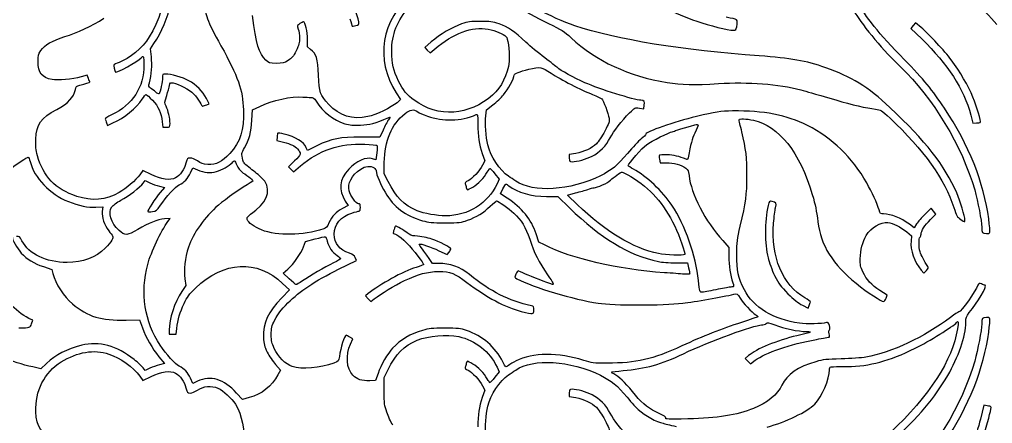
# Model space of a CAD drawing. Extents: x 6.8 to 53.1, y 2.5 to 44.2.
# Drawn here: x 22.37 to 29.86, y 22.23 to 25.34 of the extents above; entities that cross this region are included whole.
import ezdxf

# ---------------------------------------------------------------- set-up
doc = ezdxf.new("R2010")
doc.units = 0
doc.layers.add('Layer_1', color=7, linetype='CONTINUOUS')

msp = doc.modelspace()

# ---------------------------------------------------------------- linework, layer by layer
at = {"layer": 'Layer_1', "color": 1}
for p, q in [((29.264503, 25.315068), (29.246553, 25.292811)), ((29.306146, 25.279169), (29.264503, 25.315068)), ((29.246553, 25.292811), (29.228603, 25.269835)), ((29.228603, 25.269835), (29.31189, 25.190138)), ((29.246553, 25.292811), (29.246553, 25.292811)), ((24.583213, 25.129109), (24.583931, 25.187984)), ((25.536703, 25.167881), (25.486444, 25.125519)), ((23.375555, 25.114749), (23.402839, 25.155675)), ((23.382735, 25.052284), (23.375555, 25.114749)), ((24.608343, 25.109723), (24.583213, 25.129109)), ((25.486444, 25.125519), (25.506547, 25.104698)), ((25.506547, 25.104698), (25.527369, 25.083876)), ((25.527369, 25.083876), (25.590552, 25.134853)), ((22.888041, 24.911558), (22.841371, 24.898635)), ((22.898092, 24.886429), (22.888041, 24.911558)), ((23.827888, 24.690418), (23.806349, 24.732779)), ((24.608343, 24.740677), (24.608343, 24.740677)), ((25.266739, 24.776576), (25.301202, 24.723445)), ((25.301202, 24.723445), (25.273919, 24.699752)), ((23.808503, 24.683238), (23.827888, 24.690418)), ((24.156727, 24.56477), (24.161753, 24.643748)), ((24.161753, 24.643748), (24.216321, 24.670314)), ((25.956008, 24.598515), (25.961034, 24.645902)), ((25.961034, 24.645902), (26.011294, 24.683238)), ((27.138537, 24.658108), (27.171564, 24.653082)), ((27.171564, 24.653082), (27.17659, 24.680366)), ((25.433312, 24.628671), (25.433312, 24.628671)), ((29.689552, 24.604259), (29.706066, 24.54323)), ((23.037382, 24.545384), (23.044562, 24.52528)), ((23.044562, 24.52528), (23.086206, 24.543948)), ((23.46674, 24.553282), (23.471048, 24.51092)), ((23.471048, 24.51092), (23.498331, 24.51092)), ((25.165502, 24.489381), (25.140373, 24.435532)), ((27.590152, 24.525998), (27.590152, 24.525998)), ((29.706066, 24.54323), (29.732632, 24.543948)), ((24.350585, 24.43625), (24.348431, 24.408966)), ((25.140373, 24.435532), (24.998929, 24.435532)), ((24.348431, 24.408966), (24.400126, 24.396042)), ((24.583213, 24.332859), (24.574597, 24.352963)), ((24.65573, 24.368041), (24.583213, 24.332859)), ((25.110935, 24.26106), (25.085806, 24.26824)), ((25.117397, 24.314909), (25.110935, 24.26106)), ((25.929443, 24.307729), (25.948829, 24.251008)), ((26.648868, 24.309165), (26.599327, 24.30055)), ((26.599327, 24.30055), (26.599327, 24.272548)), ((27.293622, 24.26465), (27.29793, 24.238085)), ((22.449349, 24.247418), (22.449349, 24.247418)), ((23.683573, 24.159824), (23.702958, 24.199313)), ((23.702958, 24.199313), (23.737422, 24.183517)), ((24.043285, 24.214391), (24.043285, 24.214391)), ((24.484849, 24.251726), (24.438179, 24.206493)), ((24.438179, 24.206493), (24.456847, 24.187107)), ((24.476233, 24.167004), (24.5308, 24.213673)), ((25.097293, 24.197877), (25.097293, 24.197877)), ((25.174836, 24.152644), (25.175554, 24.240238)), ((25.948829, 24.251008), (25.931597, 24.217981)), ((27.29793, 24.238085), (27.347472, 24.238085)), ((23.317398, 24.177773), (23.292986, 24.144028)), ((23.382017, 24.146182), (23.317398, 24.177773)), ((24.456847, 24.187107), (24.476233, 24.167004)), ((25.204992, 24.093051), (25.174836, 24.152644)), ((26.026371, 24.152644), (26.059399, 24.111)), ((27.072482, 24.130386), (27.072482, 24.130386)), ((23.319552, 24.080845), (23.333912, 24.100231)), ((23.333912, 24.100231), (23.371247, 24.082999)), ((23.4452, 24.056433), (23.482536, 24.047099)), ((23.482536, 24.047099), (23.450226, 24.008328)), ((26.059399, 24.111), (26.043603, 24.075819)), ((26.133352, 24.059305), (26.133352, 24.059305)), ((26.070169, 23.998276), (26.088836, 24.035612)), ((26.121146, 23.965249), (26.070169, 23.998276)), ((26.424137, 23.978172), (26.511014, 23.977454)), ((26.511014, 23.977454), (26.600045, 23.890578)), ((26.584249, 23.988942), (26.647432, 24.005456)), ((26.661792, 23.914271), (26.584249, 23.988942)), ((22.955531, 23.894886), (23.007945, 23.89704)), ((23.007945, 23.89704), (23.004355, 23.86114)), ((24.896974, 23.908527), (24.853895, 23.885552)), ((24.875435, 23.942273), (24.896974, 23.908527)), ((28.129362, 23.908527), (28.129362, 23.908527)), ((29.382971, 23.887706), (29.33702, 23.841754)), ((29.377945, 23.799393), (29.419588, 23.841036)), ((29.401639, 23.864012), (29.382971, 23.887706)), ((29.419588, 23.841036), (29.401639, 23.864012)), ((23.528487, 23.809445), (23.483972, 23.805137)), ((23.510537, 23.785033), (23.528487, 23.809445)), ((29.254451, 23.73621), (29.217833, 23.763494)), ((29.272401, 23.766366), (29.254451, 23.73621)), ((25.250225, 23.723286), (25.250225, 23.723286)), ((26.364544, 23.627076), (26.343723, 23.690259)), ((29.196294, 23.705337), (29.233629, 23.674463)), ((29.233629, 23.674463), (29.229321, 23.634974)), ((24.553776, 23.591176), (24.569571, 23.632102)), ((24.569571, 23.632102), (24.642088, 23.650769)), ((24.736145, 23.633538), (24.736145, 23.633538)), ((26.408342, 23.604818), (26.364544, 23.627076)), ((27.779701, 23.637846), (27.827088, 23.585432)), ((25.596296, 23.560303), (25.659479, 23.530147)), ((25.659479, 23.530147), (25.673839, 23.549533)), ((27.827088, 23.585432), (27.827088, 23.517941)), ((24.823739, 23.417423), (24.960875, 23.485632)), ((24.960875, 23.485632), (24.951542, 23.507172)), ((25.546037, 23.462656), (25.525933, 23.49353)), ((25.59127, 23.462656), (25.546037, 23.462656)), ((27.41927, 23.466964), (27.509737, 23.466964)), ((27.509737, 23.466964), (27.517635, 23.427475)), ((22.55274, 23.437527), (22.617359, 23.415269)), ((22.617359, 23.415269), (22.625256, 23.383677)), ((24.397972, 23.387985), (24.433153, 23.418859)), ((24.443923, 23.344188), (24.397972, 23.387985)), ((29.306864, 23.410961), (29.326968, 23.387267)), ((29.326968, 23.387267), (29.347072, 23.407371)), ((23.648391, 23.291775), (23.6168, 23.245823)), ((23.640493, 23.344906), (23.648391, 23.291775)), ((24.392228, 23.309006), (24.446077, 23.258029)), ((24.446077, 23.258029), (24.385766, 23.197)), ((25.05206, 23.230028), (25.03052, 23.212796)), ((29.046234, 23.217104), (28.990231, 23.253721)), ((29.0369, 23.194128), (29.046234, 23.217104)), ((25.03052, 23.212796), (25.051342, 23.190538)), ((25.051342, 23.190538), (25.072164, 23.168999)), ((25.072164, 23.168999), (25.098011, 23.189102)), ((28.392864, 23.140997), (28.437379, 23.117303)), ((28.437379, 23.117303), (28.444559, 23.137407)), ((22.470171, 23.024683), (22.440015, 23.039761)), ((22.460837, 22.998117), (22.470171, 23.024683)), ((23.187442, 23.026119), (23.290114, 23.028273)), ((23.290114, 23.028273), (23.313808, 22.966526)), ((23.519153, 22.949294), (23.519153, 22.916984)), ((23.519153, 22.916984), (23.547155, 22.916984)), ((23.547155, 22.916984), (23.574438, 22.916984)), ((23.574438, 22.916984), (23.579464, 22.962218)), ((29.586162, 22.958628), (29.586162, 22.958628)), ((24.932874, 22.881803), (24.909898, 22.895445)), ((24.914206, 22.840878), (24.932874, 22.881803)), ((25.747792, 22.899035), (25.747792, 22.899035)), ((22.576433, 22.692972), (22.532636, 22.652046)), ((23.05605, 22.764771), (23.05605, 22.764771)), ((23.440892, 22.743231), (23.482536, 22.691536)), ((27.977866, 22.752565), (27.952736, 22.731743)), ((27.952736, 22.731743), (27.97284, 22.710203)), ((27.97284, 22.710203), (27.993662, 22.688664)), ((27.993662, 22.688664), (28.030279, 22.716665)), ((22.532636, 22.652046), (22.470171, 22.665688)), ((23.333912, 22.638405), (23.319552, 22.658508)), ((23.371247, 22.655636), (23.333912, 22.638405)), ((23.482536, 22.691536), (23.4452, 22.681484)), ((24.338379, 22.684356), (24.376432, 22.641994)), ((24.376432, 22.641994), (24.356328, 22.604659)), ((25.174118, 22.584555), (25.204274, 22.644866)), ((26.059399, 22.627635), (26.026371, 22.585991)), ((26.043603, 22.662816), (26.059399, 22.627635)), ((23.292986, 22.594607), (23.317398, 22.560862)), ((23.317398, 22.560862), (23.382017, 22.592453)), ((23.702958, 22.539322), (23.683573, 22.578811)), ((23.737422, 22.555118), (23.702958, 22.539322)), ((25.108781, 22.56158), (25.064266, 22.559426)), ((25.127449, 22.616147), (25.108781, 22.56158)), ((25.174118, 22.479729), (25.174118, 22.584555)), ((25.948829, 22.487627), (25.929443, 22.430906)), ((25.931597, 22.520654), (25.948829, 22.487627)), ((24.082775, 22.415828), (24.038259, 22.464651)), ((24.136624, 22.42947), (24.082775, 22.415828)), ((26.599327, 22.466087), (26.599327, 22.438086)), ((26.599327, 22.438086), (26.648868, 22.42947)), ((29.789353, 22.371313), (29.762787, 22.262896)), ((29.815201, 22.367005), (29.789353, 22.371313)), ((29.762787, 22.262896), (29.762787, 22.262896))]:
    msp.add_line(p, q, dxfattribs=at)
for points in [[(23.458124, 26.352563), (23.550027, 25.845662), (23.518435, 25.442152), (23.366939, 25.206652)], [(23.402839, 25.155675), (23.524179, 25.333736), (23.57731, 25.576416), (23.567258, 25.90023)], [(26.642406, 25.291375), (26.467217, 25.349532), (26.206587, 25.490976), (26.043603, 25.615188)], [(24.978107, 25.322248), (24.972363, 25.376815), (24.912052, 25.521131), (24.868255, 25.58575)], [(25.390951, 25.538363), (25.152579, 25.33948), (25.102319, 25.030745), (25.266739, 24.776576)], [(25.951701, 25.611598), (26.095298, 25.495284), (26.24105, 25.405535), (26.439215, 25.310042)], [(27.068174, 25.58575), (27.241927, 25.470154), (27.408501, 25.386149), (27.580818, 25.326556)], [(29.500003, 25.612316), (29.640729, 25.546261), (29.782891, 25.432101), (29.889153, 25.300709)], [(23.791989, 25.478052), (23.791989, 25.382559), (23.810657, 25.3323), (23.918355, 25.138443)], [(29.177626, 25.031463), (28.980897, 25.231782), (28.873917, 25.366046), (28.820785, 25.47518)], [(25.232275, 25.092492), (25.232993, 25.228192), (25.273919, 25.330864), (25.370129, 25.438563)], [(28.79781, 25.391893), (28.862429, 25.284195), (29.02254, 25.093928), (29.151778, 24.972588)], [(22.717159, 25.208088), (22.811934, 25.237526), (22.926094, 25.292093), (23.017997, 25.35025)], [(24.26299, 25.027155), (24.211295, 25.077414), (24.189037, 25.152803), (24.161753, 25.370354)], [(24.554493, 25.322248), (24.551622, 25.322248), (24.539416, 25.315786), (24.526492, 25.308606)], [(24.583931, 25.187984), (24.584649, 25.243269), (24.566699, 25.322248), (24.554493, 25.322248)], [(24.911334, 25.344506), (24.919232, 25.315068), (24.92713, 25.290657), (24.927848, 25.289221)], [(24.955131, 25.292811), (24.978825, 25.297837), (24.980261, 25.299273), (24.978107, 25.322248)], [(25.913647, 25.325838), (25.83754, 25.325838), (25.820308, 25.323684), (25.768613, 25.305735)], [(26.059399, 25.305735), (26.006986, 25.323684), (25.989754, 25.325838), (25.913647, 25.325838)], [(27.580818, 25.326556), (27.678465, 25.293529), (27.823498, 25.257629), (27.860834, 25.257629)], [(27.887399, 25.284913), (27.896733, 25.34307), (27.900323, 25.340198), (27.807703, 25.35743)], [(24.526492, 25.308606), (24.504234, 25.294965), (24.504234, 25.294247), (24.513568, 25.266963)], [(24.513568, 25.266963), (24.519312, 25.251885), (24.52362, 25.220294), (24.52362, 25.1966)], [(24.927848, 25.289221), (24.929284, 25.288503), (24.94149, 25.289939), (24.955131, 25.292811)], [(25.768613, 25.305735), (25.697532, 25.281323), (25.604912, 25.226756), (25.536703, 25.167881)], [(25.590552, 25.134853), (25.731996, 25.248295), (25.876312, 25.292811), (25.99837, 25.261219)], [(25.99837, 25.261219), (26.050783, 25.247577), (26.108222, 25.218858), (26.117556, 25.201626)], [(26.265462, 25.165009), (26.177867, 25.247577), (26.126172, 25.282041), (26.059399, 25.305735)], [(26.439215, 25.310042), (26.540452, 25.261219), (26.559119, 25.249013), (26.613687, 25.198754)], [(28.061153, 25.060182), (27.472402, 25.101826), (26.962629, 25.185112), (26.642406, 25.291375)], [(27.860834, 25.257629), (27.88022, 25.257629), (27.883092, 25.260501), (27.887399, 25.284913)], [(29.538775, 25.029309), (29.487797, 25.097518), (29.372201, 25.22173), (29.306146, 25.279169)], [(22.531918, 25.10039), (22.565663, 25.147777), (22.612333, 25.17506), (22.717159, 25.208088)], [(23.366939, 25.206652), (23.311654, 25.120493), (23.216162, 25.040078), (23.133593, 25.009923)], [(24.52362, 25.1966), (24.52362, 25.161419), (24.519312, 25.144187), (24.497054, 25.099672)], [(26.117556, 25.201626), (26.129762, 25.179368), (26.14125, 25.063054), (26.136224, 25.017103)], [(26.409778, 25.045822), (26.36239, 25.081004), (26.297771, 25.134135), (26.265462, 25.165009)], [(26.613687, 25.198754), (26.807544, 25.019257), (27.057404, 24.902943), (27.353215, 24.854837)], [(29.31189, 25.190138), (29.511491, 24.998435), (29.634985, 24.806732), (29.689552, 24.604259)], [(22.510378, 25.014949), (22.510378, 25.06449), (22.512532, 25.072388), (22.531918, 25.10039)], [(23.918355, 25.138443), (24.049747, 24.900789), (24.085647, 24.799552), (24.09139, 24.643748)], [(24.497054, 25.099672), (24.474797, 25.055156), (24.464745, 25.04295), (24.435307, 25.024283)], [(24.667936, 24.911558), (24.66291, 25.040078), (24.651422, 25.076696), (24.608343, 25.109723)], [(25.284689, 24.866325), (25.245199, 24.947458), (25.232275, 25.002743), (25.232275, 25.092492)], [(22.618795, 24.877813), (22.540534, 24.892173), (22.510378, 24.930944), (22.510378, 25.014949)], [(23.106309, 24.93597), (23.114925, 24.9252), (23.280063, 25.017103), (23.303038, 25.044386)], [(23.303038, 25.044386), (23.320988, 25.066644), (23.325296, 25.05731), (23.325296, 24.994127)], [(23.367657, 24.853401), (23.384171, 24.912994), (23.389197, 24.989819), (23.382735, 25.052284)], [(24.344123, 25.002743), (24.290273, 25.002743), (24.287402, 25.003461), (24.26299, 25.027155)], [(24.435307, 25.024283), (24.403716, 25.004897), (24.393664, 25.002743), (24.344123, 25.002743)], [(26.136224, 25.017103), (26.124736, 24.916584), (26.077349, 24.820374), (26.008422, 24.758627)], [(26.507424, 24.969716), (26.500962, 24.976177), (26.456447, 25.010641), (26.409778, 25.045822)], [(28.572361, 24.968998), (28.417994, 25.022847), (28.302397, 25.04295), (28.061153, 25.060182)], [(29.486361, 24.658108), (29.395177, 24.795962), (29.32625, 24.879249), (29.177626, 25.031463)], [(29.705348, 24.741395), (29.670167, 24.82899), (29.606266, 24.938842), (29.538775, 25.029309)], [(23.325296, 24.994127), (23.324578, 24.815348), (23.241291, 24.685392), (23.076154, 24.606413)], [(23.093385, 24.991973), (23.089077, 24.988383), (23.099129, 24.945304), (23.106309, 24.93597)], [(23.133593, 25.009923), (23.114925, 25.002743), (23.096975, 24.994845), (23.093385, 24.991973)], [(26.175713, 24.91084), (26.175713, 24.923046), (26.215921, 24.93956), (26.287001, 24.956792)], [(26.287001, 24.956792), (26.376032, 24.977613), (26.385366, 24.976177), (26.459319, 24.926636)], [(26.719231, 24.853401), (26.638816, 24.889301), (26.525374, 24.951048), (26.507424, 24.969716)], [(29.067056, 24.662416), (28.899046, 24.820374), (28.766936, 24.902225), (28.572361, 24.968998)], [(29.151778, 24.972588), (29.392305, 24.746421), (29.624215, 24.360861), (29.71899, 24.02915)], [(22.841371, 24.898635), (22.776752, 24.880685), (22.661156, 24.869915), (22.618795, 24.877813)], [(22.908862, 24.859145), (22.908862, 24.859863), (22.903836, 24.872069), (22.898092, 24.886429)], [(23.468894, 24.890737), (23.468894, 24.864171), (23.450944, 24.781602), (23.442328, 24.767243)], [(23.492587, 24.920174), (23.469612, 24.920174), (23.468894, 24.919456), (23.468894, 24.890737)], [(23.670649, 24.869197), (23.624697, 24.893609), (23.532077, 24.920174), (23.492587, 24.920174)], [(23.806349, 24.732779), (23.779783, 24.78591), (23.726652, 24.839042), (23.670649, 24.869197)], [(24.749069, 24.68611), (24.681578, 24.757909), (24.674398, 24.77873), (24.667936, 24.911558)], [(25.405311, 24.718419), (25.351462, 24.757909), (25.317716, 24.798834), (25.284689, 24.866325)], [(26.093862, 24.760781), (26.126172, 24.799552), (26.175713, 24.891455), (26.175713, 24.91084)], [(26.459319, 24.926636), (26.533272, 24.877095), (26.689075, 24.797398), (26.778824, 24.762217)], [(22.653976, 24.648056), (22.745161, 24.697598), (22.786804, 24.741395), (22.797574, 24.80027)], [(22.797574, 24.80027), (22.801882, 24.823964), (22.80619, 24.827554), (22.832755, 24.834016)], [(22.832755, 24.834016), (22.873681, 24.844785), (22.908862, 24.856273), (22.908862, 24.859145)], [(23.376273, 24.812476), (23.361195, 24.822528), (23.360477, 24.8254), (23.367657, 24.853401)], [(23.415763, 24.781602), (23.403557, 24.792372), (23.385607, 24.806732), (23.376273, 24.812476)], [(23.500485, 24.755037), (23.510537, 24.784474), (23.520589, 24.819656), (23.522743, 24.83258)], [(23.522743, 24.83258), (23.527051, 24.854837), (23.529205, 24.856273), (23.550027, 24.851965)], [(23.550027, 24.851965), (23.593824, 24.843349), (23.676393, 24.798834), (23.707984, 24.767961)], [(27.150743, 24.719137), (27.101919, 24.719137), (26.826929, 24.805296), (26.719231, 24.853401)], [(27.353215, 24.854837), (27.463786, 24.836888), (27.55856, 24.834734), (27.74811, 24.846939)], [(27.74811, 24.846939), (27.97284, 24.861299), (28.214085, 24.842631), (28.37994, 24.798834)], [(28.37994, 24.798834), (28.437379, 24.783038), (28.456765, 24.777294), (28.649904, 24.720573)], [(23.086206, 24.543948), (23.175236, 24.582719), (23.267139, 24.658108), (23.311654, 24.727753)], [(23.311654, 24.727753), (23.32386, 24.746421), (23.337502, 24.762217), (23.34181, 24.762217)], [(23.34181, 24.762217), (23.346118, 24.762217), (23.368375, 24.742831), (23.390633, 24.719137)], [(23.390633, 24.719137), (23.436584, 24.671032), (23.45956, 24.621491), (23.46674, 24.553282)], [(23.442328, 24.767243), (23.440892, 24.764371), (23.428686, 24.770833), (23.415763, 24.781602)], [(23.496895, 24.672468), (23.483254, 24.70047), (23.483254, 24.70047), (23.500485, 24.755037)], [(23.707984, 24.767961), (23.724498, 24.750729), (23.746038, 24.721291), (23.755371, 24.703342)], [(24.216321, 24.670314), (24.315403, 24.719137), (24.460437, 24.750729), (24.549468, 24.743549)], [(24.549468, 24.743549), (24.569571, 24.742113), (24.596137, 24.740677), (24.608343, 24.740677)], [(24.608343, 24.740677), (24.627728, 24.740677), (24.634908, 24.735651), (24.650704, 24.710521)], [(26.008422, 24.758627), (25.831796, 24.599233), (25.588398, 24.583437), (25.405311, 24.718419)], [(26.011294, 24.683238), (26.038577, 24.703342), (26.075913, 24.738523), (26.093862, 24.760781)], [(26.778824, 24.762217), (26.81257, 24.749293), (26.843443, 24.734933), (26.848469, 24.730625)], [(26.848469, 24.730625), (26.861393, 24.718419), (26.900882, 24.615747), (26.90519, 24.581283)], [(27.17659, 24.680366), (27.182334, 24.708367), (27.175154, 24.719137), (27.150743, 24.719137)], [(28.649904, 24.720573), (28.77627, 24.683238), (28.883969, 24.658826), (28.956485, 24.65021)], [(29.762069, 24.548256), (29.768531, 24.554718), (29.736222, 24.666006), (29.705348, 24.741395)], [(22.493864, 24.4183), (22.499608, 24.53605), (22.530482, 24.580565), (22.653976, 24.648056)], [(23.526333, 24.53964), (23.526333, 24.578411), (23.512691, 24.638005), (23.496895, 24.672468)], [(23.755371, 24.703342), (23.763987, 24.684674), (23.775475, 24.671032), (23.779783, 24.672468)], [(23.779783, 24.672468), (23.784809, 24.674622), (23.797015, 24.67893), (23.808503, 24.683238)], [(24.09139, 24.643748), (24.097134, 24.486509), (24.069851, 24.399632), (23.985846, 24.307729)], [(24.650704, 24.710521), (24.700963, 24.630825), (24.786404, 24.564052), (24.871127, 24.538204)], [(25.04847, 24.592771), (24.930002, 24.567642), (24.830201, 24.598515), (24.749069, 24.68611)], [(25.273919, 24.699752), (25.230839, 24.663134), (25.109499, 24.605695), (25.04847, 24.592771)], [(25.334948, 24.615747), (25.377309, 24.649492), (25.397413, 24.651646), (25.433312, 24.628671)], [(27.063148, 24.620773), (27.104791, 24.662416), (27.105509, 24.662416), (27.138537, 24.658108)], [(28.433071, 24.523844), (28.26937, 24.605695), (28.09777, 24.639441), (27.855808, 24.635851)], [(28.956485, 24.65021), (28.995975, 24.645184), (28.999565, 24.64303), (29.067774, 24.579847)], [(29.580418, 24.005456), (29.489233, 24.216545), (29.342046, 24.404658), (29.067056, 24.662416)], [(29.826688, 23.805137), (29.791507, 24.081563), (29.674475, 24.374502), (29.486361, 24.658108)], [(23.076154, 24.606413), (23.047434, 24.592771), (23.025894, 24.577693), (23.02733, 24.573385)], [(23.02733, 24.573385), (23.029484, 24.56836), (23.033792, 24.556154), (23.037382, 24.545384)], [(24.099288, 24.352963), (24.13447, 24.413274), (24.151702, 24.475739), (24.156727, 24.56477)], [(24.993185, 24.526716), (25.064266, 24.530306), (25.102319, 24.541076), (25.210018, 24.586309)], [(25.207146, 24.567642), (25.19853, 24.554), (25.179144, 24.518818), (25.165502, 24.489381)], [(25.175554, 24.240238), (25.17699, 24.406094), (25.230839, 24.533896), (25.334948, 24.615747)], [(25.210018, 24.586309), (25.222941, 24.592053), (25.222941, 24.590617), (25.207146, 24.567642)], [(25.433312, 24.628671), (25.44121, 24.622927), (25.474956, 24.608567), (25.507265, 24.597079)], [(25.507265, 24.597079), (25.626451, 24.553282), (25.762869, 24.55759), (25.883492, 24.607849)], [(25.883492, 24.607849), (25.894979, 24.612875), (25.895697, 24.606413), (25.895697, 24.535332)], [(25.971086, 24.37522), (25.956726, 24.43625), (25.950265, 24.540358), (25.956008, 24.598515)], [(26.90519, 24.581283), (26.90878, 24.554), (26.90519, 24.542512), (26.872163, 24.480047)], [(26.914524, 24.429788), (26.939654, 24.480765), (27.002837, 24.561898), (27.063148, 24.620773)], [(27.577946, 24.593489), (27.407065, 24.551846), (27.188078, 24.475739), (27.188078, 24.457789)], [(27.855808, 24.635851), (27.763905, 24.635133), (27.725134, 24.628671), (27.577946, 24.593489)], [(27.906067, 24.569078), (27.906067, 24.578411), (27.959916, 24.576975), (28.01592, 24.56477)], [(27.927607, 24.474303), (27.915401, 24.522408), (27.906067, 24.56477), (27.906067, 24.569078)], [(28.01592, 24.56477), (28.209777, 24.523844), (28.374914, 24.315627), (28.468971, 23.993968)], [(29.067774, 24.579847), (29.324814, 24.337885), (29.490669, 24.106693), (29.55816, 23.894168)], [(23.498331, 24.51092), (23.526333, 24.51092), (23.526333, 24.51092), (23.526333, 24.53964)], [(24.871127, 24.538204), (24.912052, 24.525998), (24.933592, 24.523844), (24.993185, 24.526716)], [(25.895697, 24.535332), (25.895697, 24.439122), (25.904313, 24.380964), (25.929443, 24.307729)], [(27.407783, 24.481483), (27.411373, 24.484355), (27.446554, 24.496561), (27.486043, 24.506613)], [(27.486043, 24.506613), (27.525533, 24.517382), (27.561432, 24.527434), (27.565022, 24.52887)], [(27.565022, 24.52887), (27.578664, 24.533896), (27.590152, 24.53246), (27.590152, 24.525998)], [(27.590152, 24.525998), (27.590152, 24.522408), (27.578664, 24.495125), (27.565022, 24.465687)], [(28.888276, 24.082281), (28.776988, 24.277574), (28.619748, 24.429788), (28.433071, 24.523844)], [(29.732632, 24.543948), (29.746992, 24.544666), (29.760633, 24.546102), (29.762069, 24.548256)], [(22.50607, 24.291934), (22.493864, 24.338603), (22.490992, 24.362297), (22.493864, 24.4183)], [(24.35561, 24.466405), (24.354175, 24.464969), (24.352021, 24.452045), (24.350585, 24.43625)], [(24.40587, 24.457071), (24.379304, 24.463533), (24.356328, 24.467841), (24.35561, 24.466405)], [(24.574597, 24.352963), (24.556647, 24.39676), (24.490592, 24.437686), (24.40587, 24.457071)], [(24.998929, 24.435532), (24.831637, 24.435532), (24.774198, 24.424044), (24.65573, 24.368041)], [(26.775952, 24.288344), (26.829083, 24.314191), (26.884369, 24.370913), (26.914524, 24.429788)], [(26.872163, 24.480047), (26.851341, 24.441275), (26.822621, 24.398196), (26.808262, 24.383836)], [(27.152179, 24.420454), (27.132793, 24.404658), (27.085406, 24.355117), (27.047352, 24.309883)], [(27.188078, 24.457789), (27.188078, 24.452763), (27.172282, 24.435532), (27.152179, 24.420454)], [(27.193104, 24.376656), (27.231157, 24.40394), (27.372601, 24.475021), (27.389833, 24.475021)], [(27.389833, 24.475021), (27.395577, 24.475021), (27.403475, 24.477893), (27.407783, 24.481483)], [(27.565022, 24.465687), (27.542765, 24.419736), (27.533431, 24.384554), (27.513327, 24.27542)], [(27.966378, 24.133976), (27.967096, 24.277574), (27.959198, 24.344347), (27.927607, 24.474303)], [(24.087083, 24.258188), (24.074877, 24.304858), (24.075595, 24.312755), (24.099288, 24.352963)], [(24.400126, 24.396042), (24.459719, 24.380246), (24.486285, 24.368041), (24.507106, 24.344347)], [(24.507106, 24.344347), (24.53798, 24.310601), (24.535826, 24.301268), (24.484849, 24.251726)], [(24.5308, 24.213673), (24.670808, 24.334295), (24.831637, 24.388144), (25.024776, 24.379528)], [(25.024776, 24.379528), (25.0736, 24.377374), (25.115961, 24.373784), (25.118833, 24.371631)], [(25.118833, 24.371631), (25.121705, 24.370195), (25.121705, 24.344347), (25.117397, 24.314909)], [(26.131916, 24.133258), (26.065143, 24.177773), (25.991908, 24.289062), (25.971086, 24.37522)], [(26.808262, 24.383836), (26.773798, 24.350091), (26.710615, 24.319935), (26.648868, 24.309165)], [(27.05166, 24.215827), (27.05166, 24.228033), (27.161512, 24.353681), (27.193104, 24.376656)], [(22.308623, 24.197877), (22.343805, 24.228033), (22.424937, 24.281164), (22.435707, 24.281164)], [(22.435707, 24.281164), (22.437861, 24.281164), (22.444323, 24.266086), (22.449349, 24.247418)], [(22.808344, 23.97889), (22.64177, 24.035612), (22.550586, 24.129668), (22.50607, 24.291934)], [(23.681419, 24.273984), (23.658443, 24.273984), (23.657725, 24.272548), (23.649109, 24.234495)], [(23.73814, 24.251008), (23.717318, 24.265368), (23.696496, 24.273984), (23.681419, 24.273984)], [(23.985846, 24.307729), (23.926971, 24.243828), (23.88102, 24.220853), (23.817119, 24.225161)], [(25.085806, 24.26824), (25.031956, 24.283318), (24.962311, 24.252444), (24.901282, 24.187107)], [(26.599327, 24.272548), (26.599327, 24.2467), (26.600045, 24.245264), (26.62302, 24.245264)], [(26.62302, 24.245264), (26.658202, 24.245264), (26.727129, 24.26465), (26.775952, 24.288344)], [(27.047352, 24.309883), (26.969809, 24.217263), (26.923858, 24.179209), (26.839135, 24.137566)], [(27.292904, 24.294806), (27.29075, 24.292652), (27.29075, 24.27901), (27.293622, 24.26465)], [(27.35178, 24.298396), (27.321624, 24.298396), (27.295058, 24.29696), (27.292904, 24.294806)], [(27.498249, 24.263932), (27.445118, 24.286908), (27.400603, 24.29696), (27.35178, 24.298396)], [(27.513327, 24.27542), (27.511173, 24.262496), (27.507583, 24.259624), (27.498249, 24.263932)], [(22.449349, 24.247418), (22.483095, 24.118898), (22.599409, 23.99684), (22.743725, 23.938683)], [(23.649109, 24.234495), (23.638339, 24.187825), (23.604594, 24.13972), (23.569412, 24.121052)], [(23.817119, 24.225161), (23.779065, 24.227315), (23.764705, 24.232341), (23.73814, 24.251008)], [(23.883174, 24.169876), (23.926253, 24.182081), (23.981538, 24.213673), (24.003796, 24.238085)], [(24.003796, 24.238085), (24.010976, 24.245982), (24.018874, 24.252444), (24.021028, 24.252444)], [(24.021028, 24.252444), (24.023181, 24.251726), (24.033233, 24.235213), (24.043285, 24.214391)], [(24.043285, 24.214391), (24.056927, 24.186389), (24.070569, 24.170594), (24.100724, 24.151208)], [(24.145958, 24.192133), (24.104314, 24.223725), (24.092826, 24.236649), (24.087083, 24.258188)], [(24.23068, 24.122488), (24.212731, 24.13972), (24.174677, 24.170594), (24.145958, 24.192133)], [(24.993903, 24.189261), (25.026212, 24.212237), (25.071446, 24.216545), (25.097293, 24.197877)], [(25.097293, 24.197877), (25.105909, 24.192133), (25.113089, 24.181363), (25.113089, 24.174901)], [(25.931597, 24.217981), (25.907903, 24.174183), (25.851182, 24.113154), (25.819591, 24.098077)], [(25.968214, 24.16485), (25.977548, 24.181363), (25.986882, 24.195005), (25.989036, 24.194287)], [(25.989036, 24.194287), (25.99119, 24.194287), (26.007704, 24.175619), (26.026371, 24.152644)], [(27.093303, 24.187825), (27.070328, 24.200031), (27.05166, 24.212955), (27.05166, 24.215827)], [(27.347472, 24.238085), (27.400603, 24.238085), (27.460196, 24.220853), (27.495377, 24.195723)], [(27.495377, 24.195723), (27.513327, 24.183517), (27.516917, 24.174901), (27.520507, 24.139002)], [(23.292986, 24.144028), (23.264985, 24.104539), (23.187442, 24.038484), (23.135029, 24.008328)], [(23.569412, 24.121052), (23.526333, 24.098795), (23.45956, 24.10741), (23.382017, 24.146182)], [(23.597414, 24.067921), (23.635467, 24.086589), (23.662751, 24.115308), (23.683573, 24.159824)], [(23.737422, 24.183517), (23.789117, 24.159824), (23.833632, 24.155516), (23.883174, 24.169876)], [(24.100724, 24.151208), (24.122264, 24.136848), (24.145958, 24.11818), (24.153856, 24.110282)], [(24.186883, 23.873346), (24.290273, 23.955197), (24.306787, 24.050689), (24.23068, 24.122488)], [(24.901282, 24.187107), (24.829483, 24.108846), (24.820867, 24.028432), (24.875435, 23.942273)], [(24.904872, 24.021252), (24.890512, 24.078691), (24.920668, 24.13613), (24.993903, 24.189261)], [(25.113089, 24.174901), (25.113089, 24.149054), (25.148271, 24.062895), (25.181298, 24.009764)], [(25.856208, 24.050689), (25.897133, 24.074383), (25.943085, 24.121052), (25.968214, 24.16485)], [(26.186483, 24.096641), (26.170687, 24.10741), (26.146276, 24.123924), (26.131916, 24.133258)], [(26.839135, 24.137566), (26.603635, 24.02197), (26.324337, 24.004738), (26.186483, 24.096641)], [(26.916678, 24.103821), (26.9375, 24.124642), (26.995657, 24.165568), (27.005709, 24.165568)], [(27.005709, 24.165568), (27.010017, 24.166286), (27.040172, 24.15049), (27.072482, 24.130386)], [(27.072482, 24.130386), (27.223977, 24.03992), (27.323778, 23.927195), (27.410655, 23.749134)], [(27.389115, 23.909963), (27.318752, 24.016226), (27.191668, 24.135412), (27.093303, 24.187825)], [(27.520507, 24.139002), (27.534867, 24.001148), (27.646873, 23.784315), (27.779701, 23.637846)], [(27.915401, 23.749852), (27.95848, 23.932221), (27.966378, 23.991096), (27.966378, 24.133976)], [(23.148671, 23.948735), (23.207546, 23.980326), (23.296576, 24.049253), (23.319552, 24.080845)], [(23.371247, 24.082999), (23.391351, 24.073665), (23.424378, 24.062177), (23.4452, 24.056433)], [(23.453098, 23.910681), (23.495459, 23.973864), (23.567258, 24.052843), (23.597414, 24.067921)], [(24.143804, 24.082281), (24.085647, 24.049971), (23.952819, 23.957351), (23.899687, 23.912117)], [(24.153856, 24.110282), (24.166779, 24.095205), (24.166779, 24.094487), (24.143804, 24.082281)], [(25.428286, 23.86832), (25.328486, 23.908527), (25.263867, 23.973864), (25.204992, 24.093051)], [(26.043603, 24.075819), (25.971804, 23.922887), (25.821744, 23.829549), (25.647273, 23.828831)], [(25.819591, 24.098077), (25.802359, 24.090179), (25.795179, 24.082999), (25.798051, 24.075101)], [(25.798051, 24.075101), (25.800205, 24.069357), (25.804513, 24.056433), (25.806667, 24.047099)], [(25.806667, 24.047099), (25.808821, 24.037766), (25.813129, 24.029868), (25.816001, 24.029868)], [(25.816001, 24.029868), (25.818155, 24.029868), (25.836822, 24.039202), (25.856208, 24.050689)], [(26.088836, 24.035612), (26.098888, 24.056433), (26.10894, 24.072947), (26.111812, 24.072947)], [(26.111812, 24.072947), (26.113966, 24.072947), (26.124018, 24.067203), (26.133352, 24.059305)], [(26.133352, 24.059305), (26.199407, 24.008328), (26.303515, 23.97889), (26.424137, 23.978172)], [(26.742207, 24.03274), (26.759438, 24.039202), (26.780978, 24.044227), (26.789594, 24.044227)], [(26.789594, 24.044227), (26.811852, 24.044227), (26.89801, 24.084435), (26.916678, 24.103821)], [(28.983769, 23.874064), (28.969409, 23.922169), (28.927766, 24.014072), (28.888276, 24.082281)], [(23.135029, 24.008328), (23.03092, 23.948735), (22.925376, 23.939401), (22.808344, 23.97889)], [(23.450226, 24.008328), (23.413609, 23.963095), (23.350426, 23.866166), (23.355451, 23.86114)], [(24.976671, 23.922169), (24.958003, 23.922169), (24.914924, 23.981044), (24.904872, 24.021252)], [(25.181298, 24.009764), (25.250943, 23.894168), (25.334948, 23.830267), (25.46993, 23.791495)], [(26.343723, 23.690259), (26.307105, 23.801547), (26.235306, 23.890578), (26.121146, 23.965249)], [(26.647432, 24.005456), (26.681896, 24.014072), (26.724975, 24.026278), (26.742207, 24.03274)], [(28.468971, 23.993968), (28.4941, 23.907091), (28.50128, 23.87191), (28.51205, 23.782161)], [(29.643601, 23.795085), (29.643601, 23.824523), (29.609138, 23.940119), (29.580418, 24.005456)], [(29.71899, 24.02915), (29.74412, 23.939401), (29.772839, 23.788623), (29.772839, 23.742672)], [(22.743725, 23.938683), (22.82055, 23.907809), (22.898092, 23.892014), (22.955531, 23.894886)], [(23.133593, 23.716824), (23.07041, 23.773546), (23.045998, 23.854678), (23.078308, 23.898476)], [(23.078308, 23.898476), (23.086206, 23.909245), (23.117797, 23.932221), (23.148671, 23.948735)], [(23.391351, 23.861858), (23.421507, 23.866166), (23.425814, 23.869756), (23.453098, 23.910681)], [(23.899687, 23.912117), (23.792707, 23.819497), (23.703676, 23.695285), (23.667777, 23.586868)], [(24.991031, 23.89345), (24.991031, 23.917143), (24.988877, 23.922169), (24.976671, 23.922169)], [(24.980979, 23.86473), (24.988159, 23.86473), (24.991031, 23.873346), (24.991031, 23.89345)], [(25.815283, 23.794367), (25.885646, 23.819497), (25.938059, 23.852524), (25.990472, 23.902784)], [(25.990472, 23.902784), (26.014166, 23.925041), (26.036423, 23.943709), (26.039295, 23.943709)], [(26.039295, 23.943709), (26.050783, 23.943709), (26.131916, 23.88627), (26.171405, 23.849652)], [(26.600045, 23.890578), (26.841289, 23.656513), (27.054532, 23.527275), (27.285007, 23.476298)], [(27.285724, 23.538045), (27.090431, 23.578252), (26.875753, 23.708208), (26.661792, 23.914271)], [(27.593742, 23.329828), (27.573638, 23.519377), (27.489633, 23.75775), (27.389115, 23.909963)], [(28.129362, 23.908527), (28.102078, 23.781443), (28.102078, 23.615588), (28.128644, 23.505736)], [(28.159517, 23.938683), (28.13726, 23.942991), (28.136542, 23.942273), (28.129362, 23.908527)], [(28.186083, 23.891296), (28.194699, 23.928631), (28.192545, 23.932939), (28.159517, 23.938683)], [(28.171723, 23.771392), (28.175313, 23.818779), (28.182493, 23.873346), (28.186083, 23.891296)], [(29.55816, 23.894168), (29.578982, 23.828831), (29.582572, 23.821651), (29.61201, 23.800829)], [(23.004355, 23.86114), (23.000047, 23.818061), (23.020151, 23.759186), (23.054614, 23.713952)], [(23.355451, 23.86114), (23.357605, 23.858986), (23.373401, 23.859704), (23.391351, 23.861858)], [(24.12011, 23.800111), (24.115802, 23.817343), (24.115802, 23.817343), (24.186883, 23.873346)], [(24.853895, 23.885552), (24.803636, 23.858268), (24.772762, 23.825959), (24.749069, 23.774263)], [(24.789994, 23.686669), (24.790712, 23.763494), (24.840253, 23.824523), (24.924976, 23.85037)], [(24.924976, 23.85037), (24.950106, 23.858268), (24.975235, 23.86473), (24.980979, 23.86473)], [(25.647273, 23.828831), (25.579782, 23.828831), (25.482136, 23.846062), (25.428286, 23.86832)], [(26.171405, 23.849652), (26.23028, 23.795803), (26.263308, 23.741954), (26.294181, 23.648615)], [(29.018232, 23.84319), (28.993821, 23.84319), (28.991667, 23.845344), (28.983769, 23.874064)], [(29.217833, 23.763494), (29.151778, 23.813035), (29.07639, 23.84319), (29.018232, 23.84319)], [(29.33702, 23.841754), (29.311172, 23.817343), (29.282453, 23.782879), (29.272401, 23.766366)], [(23.483972, 23.805137), (23.428686, 23.799393), (23.363349, 23.773546), (23.278627, 23.724004)], [(23.354734, 23.454758), (23.381299, 23.553841), (23.454534, 23.709644), (23.510537, 23.785033)], [(24.229962, 23.720414), (24.180421, 23.7398), (24.125854, 23.779289), (24.12011, 23.800111)], [(24.749069, 23.774263), (24.735427, 23.744826), (24.726811, 23.734774), (24.708861, 23.72903)], [(25.260995, 23.749852), (25.258841, 23.749852), (25.253815, 23.737646), (25.250225, 23.723286)], [(25.35218, 23.697439), (25.327768, 23.716824), (25.270329, 23.749852), (25.260995, 23.749852)], [(25.46993, 23.791495), (25.518035, 23.777135), (25.541729, 23.774981), (25.644401, 23.775699)], [(25.644401, 23.775699), (25.753535, 23.775699), (25.767177, 23.777135), (25.815283, 23.794367)], [(27.410655, 23.749134), (27.447272, 23.673745), (27.495377, 23.538045), (27.488197, 23.530865)], [(27.888835, 23.530865), (27.888835, 23.62923), (27.890989, 23.647897), (27.915401, 23.749852)], [(28.412968, 23.197), (28.241368, 23.295365), (28.149466, 23.515069), (28.171723, 23.771392)], [(28.51205, 23.782161), (28.534308, 23.601228), (28.624774, 23.456194), (28.807144, 23.309724)], [(28.884686, 23.676617), (28.92274, 23.740518), (28.994539, 23.782879), (29.05126, 23.777135)], [(29.05126, 23.777135), (29.092185, 23.77211), (29.148189, 23.744108), (29.196294, 23.705337)], [(29.306146, 23.686669), (29.306146, 23.711798), (29.335584, 23.75775), (29.377945, 23.799393)], [(29.61201, 23.800829), (29.642883, 23.779289), (29.643601, 23.779289), (29.643601, 23.795085)], [(29.772839, 23.742672), (29.772839, 23.699593), (29.777865, 23.692413), (29.809457, 23.692413)], [(29.809457, 23.692413), (29.842484, 23.692413), (29.841766, 23.686669), (29.826688, 23.805137)], [(22.386884, 23.637128), (22.369652, 23.671591), (22.368216, 23.672309), (22.343805, 23.668719)], [(23.08477, 23.673745), (23.094821, 23.660103), (23.076154, 23.629948), (23.02733, 23.581124)], [(23.054614, 23.713952), (23.067538, 23.696721), (23.080462, 23.678771), (23.08477, 23.673745)], [(23.278627, 23.724004), (23.196058, 23.675181), (23.180262, 23.674463), (23.133593, 23.716824)], [(24.708861, 23.72903), (24.544442, 23.675899), (24.35561, 23.672309), (24.229962, 23.720414)], [(24.642088, 23.650769), (24.682296, 23.660821), (24.717477, 23.668719), (24.721067, 23.668001)], [(24.721067, 23.668001), (24.724657, 23.667283), (24.731119, 23.651487), (24.736145, 23.633538)], [(24.906308, 23.540917), (24.830201, 23.566765), (24.789994, 23.617742), (24.789994, 23.686669)], [(25.250225, 23.723286), (25.245917, 23.708926), (25.243763, 23.696003), (25.244481, 23.695285)], [(25.244481, 23.695285), (25.245199, 23.694567), (25.257405, 23.688823), (25.271047, 23.681643)], [(25.271047, 23.681643), (25.307664, 23.662975), (25.380181, 23.590458), (25.433312, 23.519377)], [(25.409619, 23.673745), (25.389515, 23.675181), (25.370847, 23.683079), (25.35218, 23.697439)], [(25.542447, 23.648615), (25.501521, 23.662975), (25.465622, 23.669437), (25.409619, 23.673745)], [(28.838017, 23.497838), (28.839453, 23.566765), (28.855249, 23.627794), (28.884686, 23.676617)], [(29.298248, 23.551687), (29.288196, 23.589022), (29.288196, 23.655795), (29.298248, 23.665847)], [(29.298248, 23.665847), (29.302556, 23.670155), (29.306146, 23.679489), (29.306146, 23.686669)], [(22.315085, 23.660821), (22.307187, 23.652923), (22.350267, 23.57538), (22.38114, 23.542353)], [(22.733673, 23.469836), (22.572125, 23.470554), (22.439297, 23.534455), (22.386884, 23.637128)], [(24.433153, 23.418859), (24.477669, 23.459066), (24.533672, 23.538045), (24.553776, 23.591176)], [(24.736145, 23.633538), (24.747633, 23.589022), (24.776352, 23.545943), (24.811534, 23.522967)], [(25.47352, 23.565329), (25.456288, 23.588304), (25.443364, 23.608408), (25.4448, 23.610562)], [(25.4448, 23.610562), (25.45198, 23.617024), (25.537421, 23.589022), (25.596296, 23.560303)], [(25.68748, 23.576098), (25.68748, 23.584714), (25.597732, 23.629948), (25.542447, 23.648615)], [(26.294181, 23.648615), (26.327927, 23.545225), (26.365262, 23.471272), (26.432035, 23.374343)], [(27.331676, 23.390857), (26.967655, 23.416705), (26.621584, 23.49712), (26.408342, 23.604818)], [(29.229321, 23.634974), (29.222141, 23.566765), (29.255169, 23.47199), (29.306864, 23.410961)], [(22.38114, 23.542353), (22.427091, 23.49353), (22.476633, 23.463374), (22.55274, 23.437527)], [(23.02733, 23.581124), (22.951942, 23.505736), (22.857167, 23.469836), (22.733673, 23.469836)], [(23.667777, 23.586868), (23.641211, 23.505018), (23.630441, 23.411679), (23.640493, 23.344906)], [(24.811534, 23.522967), (24.827329, 23.512197), (24.840253, 23.501428), (24.840253, 23.499274)], [(24.951542, 23.507172), (24.94508, 23.523685), (24.93431, 23.531583), (24.906308, 23.540917)], [(25.433312, 23.519377), (25.458442, 23.485632), (25.479264, 23.455476), (25.479264, 23.45404)], [(25.525933, 23.49353), (25.514445, 23.510043), (25.491469, 23.542353), (25.47352, 23.565329)], [(25.673839, 23.549533), (25.681019, 23.560303), (25.68748, 23.571791), (25.68748, 23.576098)], [(27.488197, 23.530865), (27.479582, 23.521531), (27.340292, 23.526557), (27.285724, 23.538045)], [(27.827088, 23.517941), (27.827088, 23.447578), (27.839294, 23.367882), (27.857962, 23.314032)], [(27.946275, 23.259465), (27.900323, 23.351368), (27.888117, 23.408089), (27.888835, 23.530865)], [(29.357841, 23.439681), (29.332712, 23.47558), (29.305428, 23.527275), (29.298248, 23.551687)], [(23.450226, 22.832262), (23.33104, 23.010323), (23.295858, 23.238644), (23.354734, 23.454758)], [(23.723062, 23.272389), (23.938459, 23.481324), (24.196935, 23.494966), (24.392228, 23.309006)], [(24.784968, 23.466964), (24.713169, 23.431783), (24.605471, 23.369318), (24.546596, 23.328392)], [(24.840253, 23.499274), (24.840253, 23.496402), (24.815124, 23.482042), (24.784968, 23.466964)], [(25.479264, 23.45404), (25.479264, 23.451886), (25.452698, 23.441834), (25.419671, 23.431783)], [(25.831078, 23.376497), (25.757125, 23.436809), (25.684609, 23.462656), (25.59127, 23.462656)], [(27.285007, 23.476298), (27.3087, 23.471272), (27.369011, 23.466964), (27.41927, 23.466964)], [(28.128644, 23.505736), (28.136542, 23.47199), (28.159517, 23.410961), (28.179621, 23.369318)], [(28.858839, 23.397319), (28.840171, 23.436809), (28.837299, 23.45045), (28.838017, 23.497838)], [(22.625256, 23.383677), (22.64536, 23.305417), (22.708543, 23.207052), (22.774598, 23.152485)], [(24.433871, 23.158229), (24.526492, 23.250849), (24.639216, 23.326238), (24.823739, 23.417423)], [(25.419671, 23.431783), (25.318434, 23.400191), (25.142527, 23.303263), (25.05206, 23.230028)], [(25.33064, 23.329828), (25.436184, 23.380805), (25.506547, 23.399473), (25.594142, 23.400191)], [(25.594142, 23.400191), (25.683173, 23.400191), (25.721944, 23.385113), (25.811693, 23.316186)], [(26.307105, 23.136689), (26.133352, 23.174742), (25.992626, 23.245823), (25.831078, 23.376497)], [(26.187919, 23.380087), (26.175713, 23.354958), (26.176431, 23.354958), (26.195817, 23.344906)], [(26.204433, 23.405217), (26.202279, 23.405217), (26.194381, 23.393729), (26.187919, 23.380087)], [(26.26259, 23.380805), (26.233152, 23.394447), (26.207305, 23.405217), (26.204433, 23.405217)], [(26.468653, 23.301109), (26.427009, 23.314032), (26.310695, 23.358548), (26.26259, 23.380805)], [(26.432035, 23.374343), (26.476551, 23.309724), (26.483013, 23.296801), (26.468653, 23.301109)], [(27.481018, 23.380087), (27.455888, 23.382241), (27.389115, 23.387267), (27.331676, 23.390857)], [(27.525533, 23.382241), (27.525533, 23.378651), (27.505429, 23.377933), (27.481018, 23.380087)], [(27.517635, 23.427475), (27.521943, 23.405935), (27.525533, 23.385831), (27.525533, 23.382241)], [(28.179621, 23.369318), (28.211931, 23.303981), (28.224854, 23.286749), (28.282294, 23.22931)], [(28.990231, 23.253721), (28.923458, 23.297519), (28.888276, 23.335572), (28.858839, 23.397319)], [(29.347072, 23.407371), (29.363585, 23.423885), (29.365739, 23.428911), (29.357841, 23.439681)], [(22.440015, 23.039761), (22.332317, 23.095046), (22.238978, 23.195564), (22.180103, 23.321212)], [(24.495618, 23.298955), (24.492746, 23.300391), (24.469053, 23.320494), (24.443923, 23.344188)], [(24.546596, 23.328392), (24.521466, 23.31116), (24.49849, 23.297519), (24.495618, 23.298955)], [(25.098011, 23.189102), (25.151861, 23.231464), (25.252379, 23.292493), (25.33064, 23.329828)], [(25.811693, 23.316186), (25.959598, 23.202744), (26.108222, 23.123765), (26.229562, 23.092892)], [(26.195817, 23.344906), (26.327209, 23.276697), (26.629482, 23.185512), (26.821903, 23.156075)], [(27.620307, 23.24008), (27.603794, 23.24008), (27.602358, 23.246541), (27.593742, 23.329828)], [(27.857962, 23.314032), (27.865142, 23.292493), (27.86586, 23.283159), (27.860116, 23.282441)], [(28.807144, 23.309724), (28.89402, 23.239362), (29.003155, 23.166845), (29.017515, 23.169717)], [(29.74412, 23.294647), (29.726888, 23.247977), (29.613446, 23.089302), (29.59765, 23.089302)], [(29.676629, 23.083558), (29.743402, 23.162537), (29.816637, 23.288185), (29.800123, 23.293929)], [(29.770685, 23.304699), (29.753453, 23.31116), (29.749864, 23.309724), (29.74412, 23.294647)], [(29.800123, 23.293929), (29.795097, 23.295365), (29.781455, 23.300391), (29.770685, 23.304699)], [(23.6168, 23.245823), (23.561514, 23.162537), (23.519153, 23.034735), (23.519153, 22.949294)], [(23.634749, 23.153921), (23.658443, 23.20418), (23.674239, 23.225002), (23.723062, 23.272389)], [(27.471684, 23.156075), (27.564304, 23.167563), (27.776829, 23.20418), (27.864424, 23.225002)], [(27.725852, 23.259465), (27.675593, 23.248695), (27.628205, 23.24008), (27.620307, 23.24008)], [(27.834268, 23.279569), (27.824216, 23.278851), (27.775393, 23.269517), (27.725852, 23.259465)], [(27.860116, 23.282441), (27.855808, 23.281723), (27.84432, 23.280287), (27.834268, 23.279569)], [(27.864424, 23.225002), (27.891707, 23.230746), (27.891707, 23.230746), (27.913247, 23.195564)], [(28.369888, 23.002425), (28.173877, 23.028991), (28.013766, 23.125919), (27.946275, 23.259465)], [(28.282294, 23.22931), (28.323937, 23.187666), (28.364144, 23.156075), (28.392864, 23.140997)], [(22.774598, 23.152485), (22.895938, 23.051966), (22.995021, 23.021093), (23.187442, 23.026119)], [(23.579464, 22.962218), (23.585926, 23.030427), (23.60244, 23.085712), (23.634749, 23.153921)], [(24.385766, 23.197), (24.28094, 23.089302), (24.240732, 23.002425), (24.245758, 22.894009)], [(24.333353, 23.028991), (24.356328, 23.074224), (24.375714, 23.100072), (24.433871, 23.158229)], [(26.821903, 23.156075), (26.939654, 23.138125), (27.317316, 23.138125), (27.471684, 23.156075)], [(27.913247, 23.195564), (27.936223, 23.158947), (28.003714, 23.08643), (28.034587, 23.065608)], [(28.454611, 23.164691), (28.456047, 23.168999), (28.437379, 23.183358), (28.412968, 23.197)], [(28.444559, 23.137407), (28.448867, 23.148177), (28.453175, 23.161101), (28.454611, 23.164691)], [(29.017515, 23.169717), (29.02254, 23.171153), (29.031874, 23.181922), (29.0369, 23.194128)], [(26.229562, 23.092892), (26.325055, 23.06848), (26.326491, 23.06848), (26.326491, 23.103662)], [(26.326491, 23.103662), (26.326491, 23.128791), (26.324337, 23.132381), (26.307105, 23.136689)], [(29.59765, 23.089302), (29.593342, 23.089302), (29.563904, 23.069916), (29.532313, 23.046222)], [(29.650781, 23.006733), (29.650781, 23.048376), (29.652935, 23.054838), (29.676629, 23.083558)], [(22.36319, 22.966526), (22.447913, 22.967244), (22.450785, 22.967962), (22.460837, 22.998117)], [(24.305351, 22.914112), (24.305351, 22.966526), (24.308223, 22.977295), (24.333353, 23.028991)], [(27.923299, 23.008169), (27.768931, 22.95791), (27.631795, 22.904061), (27.465222, 22.827236)], [(28.048947, 23.051248), (28.047511, 23.049812), (27.99079, 23.030427), (27.923299, 23.008169)], [(28.034587, 23.065608), (28.044639, 23.059146), (28.051101, 23.052684), (28.048947, 23.051248)], [(28.079103, 22.988783), (28.092026, 22.988783), (28.107822, 22.993809), (28.114284, 22.999553)], [(28.114284, 22.999553), (28.124336, 23.008887), (28.132234, 23.007451), (28.181057, 22.988783)], [(28.578105, 23.006733), (28.543642, 22.997399), (28.429481, 22.994527), (28.369888, 23.002425)], [(28.601081, 22.984475), (28.593901, 23.006733), (28.590311, 23.010323), (28.578105, 23.006733)], [(29.532313, 23.046222), (29.334866, 22.896881), (29.077108, 22.776258), (28.882533, 22.741077)], [(29.260195, 22.809286), (29.365021, 22.860981), (29.556006, 22.979449), (29.578982, 23.006733)], [(29.512209, 22.600351), (29.591906, 22.735333), (29.650781, 22.907651), (29.650781, 23.006733)], [(29.578982, 23.006733), (29.593342, 23.024683), (29.595496, 23.014631), (29.586162, 22.958628)], [(29.772839, 22.995963), (29.772839, 22.950012), (29.74412, 22.799234), (29.71899, 22.709485)], [(29.809457, 23.046222), (29.777865, 23.046222), (29.772839, 23.039043), (29.772839, 22.995963)], [(29.826688, 22.933498), (29.841766, 23.051966), (29.842484, 23.046222), (29.809457, 23.046222)], [(23.313808, 22.966526), (23.343246, 22.888265), (23.387761, 22.809286), (23.440892, 22.743231)], [(25.46993, 22.94714), (25.373001, 22.919138), (25.30192, 22.876777), (25.239455, 22.810722)], [(25.428286, 22.871033), (25.518035, 22.906933), (25.653735, 22.919138), (25.747792, 22.899035)], [(25.640811, 22.963654), (25.543165, 22.963654), (25.518035, 22.9615), (25.46993, 22.94714)], [(25.808103, 22.946422), (25.761433, 22.9615), (25.742766, 22.963654), (25.640811, 22.963654)], [(26.0874, 22.705178), (26.029961, 22.819338), (25.929443, 22.906215), (25.808103, 22.946422)], [(27.478146, 22.767643), (27.681337, 22.863135), (28.021663, 22.988783), (28.079103, 22.988783)], [(28.181057, 22.988783), (28.249266, 22.962218), (28.363426, 22.938524), (28.424455, 22.937806)], [(28.424455, 22.937806), (28.477587, 22.937088), (28.471843, 22.934934), (28.351221, 22.906215)], [(28.598927, 22.921292), (28.596055, 22.937088), (28.597491, 22.949294), (28.601799, 22.952166)], [(28.600363, 22.895445), (28.602517, 22.895445), (28.601799, 22.906933), (28.598927, 22.921292)], [(28.601799, 22.952166), (28.606825, 22.955756), (28.606825, 22.965808), (28.601081, 22.984475)], [(29.586162, 22.958628), (29.549545, 22.719537), (29.370047, 22.442393), (29.067774, 22.158788)], [(29.486361, 22.080527), (29.674475, 22.364133), (29.791507, 22.657072), (29.826688, 22.933498)], [(23.249907, 22.722409), (23.117797, 22.828672), (22.979943, 22.866007), (22.846397, 22.832262)], [(24.245758, 22.894009), (24.24863, 22.840878), (24.25222, 22.825082), (24.274478, 22.77913)], [(24.328327, 22.807132), (24.308223, 22.849493), (24.305351, 22.863135), (24.305351, 22.914112)], [(24.882615, 22.909804), (24.869691, 22.909804), (24.838099, 22.81144), (24.829483, 22.746821)], [(24.909898, 22.895445), (24.896974, 22.903343), (24.884769, 22.909804), (24.882615, 22.909804)], [(25.204274, 22.644866), (25.263867, 22.765489), (25.327768, 22.830108), (25.428286, 22.871033)], [(25.747792, 22.899035), (25.876312, 22.871751), (25.986882, 22.783438), (26.043603, 22.662816)], [(28.351221, 22.906215), (28.196135, 22.868879), (28.040331, 22.804978), (27.977866, 22.752565)], [(28.030279, 22.716665), (28.107104, 22.774822), (28.298807, 22.84016), (28.500562, 22.877495)], [(28.500562, 22.877495), (28.552975, 22.887547), (28.598209, 22.895445), (28.600363, 22.895445)], [(22.470171, 22.665688), (22.306469, 22.70087), (22.150666, 22.771233), (22.078867, 22.840878)], [(22.846397, 22.832262), (22.729365, 22.802824), (22.647514, 22.760463), (22.576433, 22.692972)], [(22.68844, 22.70446), (22.814088, 22.782002), (22.94189, 22.802824), (23.05605, 22.764771)], [(23.597414, 22.670714), (23.567258, 22.685792), (23.495459, 22.764053), (23.450226, 22.832262)], [(24.274478, 22.77913), (24.288837, 22.750411), (24.317557, 22.708049), (24.338379, 22.684356)], [(24.466899, 22.66856), (24.414486, 22.68651), (24.3592, 22.742513), (24.328327, 22.807132)], [(24.932874, 22.601069), (24.884769, 22.651328), (24.876871, 22.758309), (24.914206, 22.840878)], [(25.239455, 22.810722), (25.20212, 22.771951), (25.148271, 22.677894), (25.127449, 22.616147)], [(26.709897, 22.715947), (26.517476, 22.777694), (26.315721, 22.776258), (26.189355, 22.711639)], [(27.465222, 22.827236), (27.237619, 22.722409), (27.116997, 22.695126), (26.89083, 22.694408)], [(27.012889, 22.636969), (27.188078, 22.652764), (27.305828, 22.685792), (27.478146, 22.767643)], [(28.738935, 22.669278), (28.91197, 22.670714), (29.059876, 22.710921), (29.260195, 22.809286)], [(22.493864, 22.320335), (22.486685, 22.479011), (22.560637, 22.625481), (22.68844, 22.70446)], [(23.05605, 22.764771), (23.139337, 22.737487), (23.245599, 22.66138), (23.292986, 22.594607)], [(23.319552, 22.658508), (23.311654, 22.669278), (23.280063, 22.697998), (23.249907, 22.722409)], [(24.78784, 22.695844), (24.680142, 22.655636), (24.540134, 22.64343), (24.466899, 22.66856)], [(24.829483, 22.746821), (24.824457, 22.709485), (24.824457, 22.709485), (24.78784, 22.695844)], [(25.816001, 22.708767), (25.813129, 22.708767), (25.808821, 22.70087), (25.806667, 22.691536)], [(25.856208, 22.687946), (25.836822, 22.699434), (25.818155, 22.708767), (25.816001, 22.708767)], [(26.131198, 22.677894), (26.108222, 22.660662), (26.111094, 22.659226), (26.0874, 22.705178)], [(26.189355, 22.711639), (26.168533, 22.701588), (26.141968, 22.685792), (26.131198, 22.677894)], [(26.186483, 22.641994), (26.324337, 22.733897), (26.603635, 22.716665), (26.839135, 22.601069)], [(26.89083, 22.694408), (26.78385, 22.694408), (26.772362, 22.695844), (26.709897, 22.715947)], [(28.495536, 22.705896), (28.359836, 22.667842), (28.27296, 22.607531), (28.235624, 22.524962)], [(28.692265, 22.727435), (28.579541, 22.725281), (28.554411, 22.722409), (28.495536, 22.705896)], [(28.882533, 22.741077), (28.848787, 22.735333), (28.763346, 22.728871), (28.692265, 22.727435)], [(29.71899, 22.709485), (29.624215, 22.377774), (29.392305, 21.992214), (29.151778, 21.766048)], [(23.4452, 22.681484), (23.424378, 22.676458), (23.391351, 22.66497), (23.371247, 22.655636)], [(23.382017, 22.592453), (23.45956, 22.631225), (23.526333, 22.639841), (23.569412, 22.617583)], [(23.569412, 22.617583), (23.604594, 22.598915), (23.638339, 22.55081), (23.649109, 22.504141)], [(23.683573, 22.578811), (23.662751, 22.623327), (23.635467, 22.652046), (23.597414, 22.670714)], [(25.798051, 22.663534), (25.795179, 22.655636), (25.802359, 22.648456), (25.819591, 22.640559)], [(25.806667, 22.691536), (25.804513, 22.682202), (25.800205, 22.669278), (25.798051, 22.663534)], [(25.819591, 22.640559), (25.851182, 22.625481), (25.907903, 22.564452), (25.931597, 22.520654)], [(25.968214, 22.573786), (25.943085, 22.617583), (25.897133, 22.664252), (25.856208, 22.687946)], [(26.131916, 22.605377), (26.146276, 22.614711), (26.170687, 22.631225), (26.186483, 22.641994)], [(26.956167, 22.602505), (26.9375, 22.614711), (26.92314, 22.625481), (26.924576, 22.626917)], [(26.924576, 22.626917), (26.925294, 22.628353), (26.965501, 22.632661), (27.012889, 22.636969)], [(28.488356, 22.379928), (28.542206, 22.434496), (28.602517, 22.573786), (28.602517, 22.64343)], [(28.602517, 22.64343), (28.602517, 22.669278), (28.592465, 22.667842), (28.738935, 22.669278)], [(24.038259, 22.464651), (23.939177, 22.57235), (23.840094, 22.602505), (23.737422, 22.555118)], [(24.356328, 22.604659), (24.310377, 22.517064), (24.231398, 22.453881), (24.136624, 22.42947)], [(25.064266, 22.559426), (25.001801, 22.556554), (24.963747, 22.56876), (24.932874, 22.601069)], [(25.989036, 22.544348), (25.986882, 22.54363), (25.977548, 22.557272), (25.968214, 22.573786)], [(25.971086, 22.363415), (25.991908, 22.449573), (26.065143, 22.560144), (26.131916, 22.605377)], [(26.026371, 22.585991), (26.007704, 22.563016), (25.99119, 22.544348), (25.989036, 22.544348)], [(26.839135, 22.601069), (26.923858, 22.559426), (26.969809, 22.521372), (27.043762, 22.432342)], [(27.109817, 22.447419), (27.04448, 22.527834), (26.996375, 22.576657), (26.956167, 22.602505)], [(29.067056, 22.076219), (29.294658, 22.289462), (29.408101, 22.423008), (29.512209, 22.600351)], [(23.649109, 22.504141), (23.657725, 22.466087), (23.658443, 22.464651), (23.681419, 22.464651)], [(23.681419, 22.464651), (23.696496, 22.464651), (23.717318, 22.473267), (23.73814, 22.487627)], [(23.73814, 22.487627), (23.781219, 22.5185), (23.84512, 22.524244), (23.895379, 22.501987)], [(23.895379, 22.501987), (23.935587, 22.484037), (23.99877, 22.425162), (24.029643, 22.377774)], [(25.19494, 22.317463), (25.176272, 22.369877), (25.174836, 22.383518), (25.174118, 22.479729)], [(26.62302, 22.493371), (26.600045, 22.493371), (26.599327, 22.491935), (26.599327, 22.466087)], [(26.775952, 22.450291), (26.727129, 22.473985), (26.658202, 22.493371), (26.62302, 22.493371)], [(28.235624, 22.524962), (28.204033, 22.456035), (28.120028, 22.387108), (28.018074, 22.346183)], [(25.929443, 22.430906), (25.904313, 22.357671), (25.895697, 22.299514), (25.895697, 22.203303)], [(26.648868, 22.42947), (26.710615, 22.4187), (26.773798, 22.388544), (26.808262, 22.354799)], [(26.914524, 22.308847), (26.884369, 22.367723), (26.829083, 22.424444), (26.775952, 22.450291)], [(27.043762, 22.432342), (27.08038, 22.389262), (27.118433, 22.346183), (27.129203, 22.336849)], [(27.29075, 22.306694), (27.216798, 22.339721), (27.164384, 22.379928), (27.109817, 22.447419)], [(22.653976, 22.090579), (22.530482, 22.15807), (22.499608, 22.202585), (22.493864, 22.320335)], [(24.029643, 22.377774), (24.080621, 22.29736), (24.104314, 22.176019), (24.092108, 22.055397)], [(25.240891, 22.216945), (25.226531, 22.240639), (25.20571, 22.285872), (25.19494, 22.317463)], [(25.956008, 22.14012), (25.950265, 22.198277), (25.956726, 22.302386), (25.971086, 22.363415)], [(26.808262, 22.354799), (26.822621, 22.340439), (26.851341, 22.29736), (26.872163, 22.258588)], [(27.129203, 22.336849), (27.184488, 22.289462), (27.270647, 22.242074), (27.320906, 22.232023)], [(28.018074, 22.346183), (27.885963, 22.29377), (27.741648, 22.270794), (27.511891, 22.265768)], [(28.121464, 22.202585), (28.266498, 22.242074), (28.430199, 22.320335), (28.488356, 22.379928)], [(29.69745, 21.85077), (29.758479, 22.01878), (29.85469, 22.350491), (29.84392, 22.359107)], [(29.84392, 22.359107), (29.842484, 22.361261), (29.82956, 22.364133), (29.815201, 22.367005)], [(26.872163, 22.258588), (26.90519, 22.196123), (26.90878, 22.184635), (26.90519, 22.157352)], [(27.063148, 22.117862), (27.002837, 22.176737), (26.939654, 22.25787), (26.914524, 22.308847)], [(27.34101, 22.27223), (27.343882, 22.280128), (27.330958, 22.289462), (27.29075, 22.306694)], [(27.511891, 22.265768), (27.358241, 22.262178), (27.336702, 22.262896), (27.34101, 22.27223)], [(29.762787, 22.262896), (29.734786, 22.150172), (29.650063, 21.887388), (29.604112, 21.768202)], [(27.320906, 22.232023), (27.328804, 22.229869), (27.374037, 22.219099), (27.421424, 22.206893)]]:
    msp.add_open_spline(points, degree=3, dxfattribs=at)

doc.saveas('drawing.dxf')
